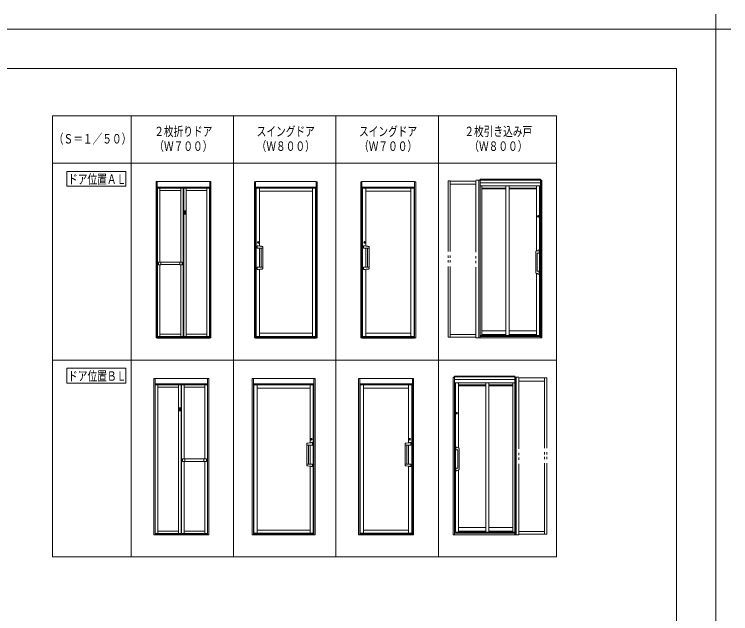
# Model space of a CAD drawing. Units: millimetres on the paper. Extents: x -305 to 305, y -152 to 152.
# Drawn here: x -59.2 to 122.7, y 0 to 152.3 of the extents above; entities that cross this region are included whole.
import ezdxf
from ezdxf.enums import TextEntityAlignment as Align

# ---------------------------------------------------------------- set-up
doc = ezdxf.new("R2010")
doc.units = ezdxf.units.MM
doc.linetypes.add('LONG_DOUBLE_CHAIN', pattern=[21.8, 18, -1, 0.6, -0.6, 0.6, -1])
for name, color, linetype, lineweight in [('0-2_VIEW0002', 5, 'Continuous', 9), ('0-3_1図面枠', 7, 'Continuous', 9), ('0-4_図面枠', 3, 'Continuous', 9), ('0-5_DEFPOINTS', 7, 'Continuous', 9)]:
    doc.layers.add(name, color=color, linetype=linetype, lineweight=lineweight)
doc.styles.add('ＭＳ ゴシック', font='')
doc.styles.get('ＭＳ ゴシック').set_extended_font_data('MS Gothic')

# ---------------------------------------------------------------- blocks, each defined once
blk = doc.blocks.new('グループ-6')
at = {"layer": '0-3_1図面枠'}
for p, q in [((4200, 2895), (4200, 3045)), ((4275, 2970), (4125, 2970))]:
    blk.add_line(p, q, dxfattribs=at)

msp = doc.modelspace()

# ---------------------------------------------------------------- linework, layer by layer
at = {"layer": '0-2_VIEW0002', "color": 7}
for p, q in [((-49.498, 14.428), (-49.498, 126.428)), ((-29.498, 126.428), (-29.498, 14.428)), ((-3.498, 126.428), (-3.498, 14.428)), ((22.502, 126.428), (22.502, 14.428)), ((48.502, 126.428), (48.502, 14.428)), ((-49.498, 114.428), (78.502, 114.428)), ((-45.873, 108.594), (-45.873, 112.344)), ((-45.873, 112.344), (-30.873, 112.344)), ((-30.873, 108.594), (-30.873, 112.344)), ((-45.873, 108.594), (-30.873, 108.594)), ((3.63, 87.55), (3.681, 87.55)), ((30.63, 87.55), (30.681, 87.55)), ((-49.498, 64.428), (78.502, 64.428)), ((-45.873, 58.594), (-45.873, 62.344)), ((-45.873, 62.344), (-30.873, 62.344)), ((-30.873, 58.594), (-30.873, 62.344)), ((-45.873, 58.594), (-30.873, 58.594)), ((15.373, 37.55), (15.322, 37.55)), ((40.373, 37.55), (40.322, 37.55)), ((-49.498, 14.428), (78.502, 14.428))]:
    msp.add_line(p, q, dxfattribs=at)
at = {"layer": '0-2_VIEW0002'}
for p, q in [((-23.198, 109.773), (-23.198, 70.053)), ((-9.258, 109.773), (-23.198, 109.773)), ((-22.898, 109.773), (-22.898, 70.023)), ((-9.558, 109.773), (-9.558, 70.023)), ((-9.258, 109.773), (-9.258, 70.053)), ((2.102, 109.733), (1.802, 109.733)), ((1.802, 70.053), (1.802, 109.733)), ((17.442, 109.773), (2.102, 109.773)), ((2.102, 70.023), (2.102, 109.773)), ((17.442, 70.023), (17.442, 109.773)), ((17.742, 109.733), (17.442, 109.733)), ((17.742, 70.053), (17.742, 109.733)), ((29.102, 109.733), (28.802, 109.733)), ((28.802, 70.053), (28.802, 109.733)), ((42.442, 109.773), (29.102, 109.773)), ((29.102, 70.023), (29.102, 109.773)), ((42.442, 70.023), (42.442, 109.773)), ((42.742, 109.733), (42.442, 109.733)), ((42.742, 70.053), (42.742, 109.733)), ((58.762, 70.053), (58.762, 110.113)), ((59.092, 110.113), (58.762, 110.113)), ((58.792, 70.053), (58.792, 110.113)), ((59.092, 70.053), (59.092, 110.353)), ((74.412, 110.353), (59.092, 110.353)), ((74.412, 110.153), (59.092, 110.153)), ((74.412, 109.483), (59.092, 109.483)), ((74.412, 70.053), (74.412, 110.353)), ((74.412, 110.113), (74.742, 110.113)), ((74.712, 70.053), (74.712, 110.113)), ((74.742, 70.053), (74.742, 110.113)), ((-22.898, 108.373), (-9.558, 108.373)), ((-22.838, 108.113), (-9.618, 108.113)), ((-22.838, 108.113), (-22.838, 70.393)), ((-22.198, 108.113), (-22.198, 89.328)), ((-22.198, 107.513), (-16.928, 107.513)), ((-16.928, 108.113), (-16.928, 89.328)), ((-16.288, 108.113), (-16.288, 70.393)), ((-16.168, 108.113), (-16.168, 70.393)), ((-15.528, 108.113), (-15.528, 70.393)), ((-15.528, 107.513), (-10.258, 107.513)), ((-10.258, 108.113), (-10.258, 70.393)), ((-9.618, 108.113), (-9.618, 70.393)), ((17.442, 108.373), (2.102, 108.373)), ((2.262, 108.113), (17.342, 108.113)), ((2.262, 108.113), (2.262, 70.433)), ((3.062, 93.383), (3.062, 108.113)), ((16.542, 108.113), (16.542, 70.433)), ((17.342, 108.113), (17.342, 70.433)), ((42.442, 108.373), (29.102, 108.373)), ((29.262, 108.113), (42.342, 108.113)), ((29.262, 108.113), (29.262, 70.433)), ((30.062, 93.383), (30.062, 108.113)), ((41.542, 108.113), (41.542, 70.433)), ((42.342, 108.113), (42.342, 70.433)), ((74.414, 108.683), (59.094, 108.683)), ((59.572, 70.687), (59.572, 108.683)), ((65.642, 108.113), (59.572, 108.113)), ((65.642, 107.917), (59.572, 107.917)), ((65.642, 70.687), (65.642, 108.683)), ((66.442, 70.687), (66.442, 108.683)), ((73.392, 108.113), (66.442, 108.113)), ((73.392, 107.917), (66.442, 107.917)), ((73.392, 92.115), (73.392, 108.689)), ((74.152, 70.687), (74.152, 108.683)), ((16.542, 107.313), (3.062, 107.313)), ((41.542, 107.313), (30.062, 107.313)), ((2.492, 92.854), (2.492, 93.41)), ((3.926, 92.848), (2.498, 92.848)), ((2.792, 93.448), (2.532, 93.448)), ((2.696, 94.483), (2.696, 94.142)), ((2.792, 93.448), (2.827, 93.426)), ((2.828, 94.482), (2.828, 94.142)), ((3.062, 88.018), (3.062, 92.848)), ((3.492, 92.848), (3.492, 88.018)), ((3.702, 93.315), (3.64, 93.315)), ((3.912, 92.848), (3.912, 88.018)), ((3.932, 93.26), (3.932, 92.854)), ((29.492, 92.854), (29.492, 93.41)), ((30.926, 92.848), (29.498, 92.848)), ((29.792, 93.448), (29.532, 93.448)), ((29.696, 94.483), (29.696, 94.142)), ((29.792, 93.448), (29.827, 93.426)), ((29.828, 94.482), (29.828, 94.142)), ((30.062, 88.018), (30.062, 92.848)), ((30.492, 92.848), (30.492, 88.018)), ((30.702, 93.315), (30.64, 93.315)), ((30.912, 92.848), (30.912, 88.018)), ((30.932, 93.26), (30.932, 92.854)), ((73.256, 91.855), (73.256, 86.73)), ((73.382, 92.113), (73.768, 92.183)), ((73.926, 91.593), (73.596, 91.593)), ((73.596, 91.593), (73.596, 86.993)), ((-22.598, 89.328), (-22.598, 88.658)), ((-22.598, 89.328), (-21.978, 89.328)), ((-21.978, 89.328), (-21.978, 88.658)), ((-21.978, 89.326), (-17.148, 89.326)), ((-17.148, 89.328), (-17.148, 88.658)), ((-16.528, 89.328), (-17.148, 89.328)), ((-16.528, 89.328), (-16.528, 88.658)), ((-22.598, 88.658), (-21.978, 88.658)), ((-22.198, 88.658), (-22.198, 70.393)), ((-21.978, 88.66), (-17.148, 88.66)), ((-16.528, 88.658), (-17.148, 88.658)), ((-16.928, 88.658), (-16.928, 70.393)), ((2.492, 88.012), (2.492, 87.458)), ((3.926, 88.018), (2.497, 88.018)), ((2.792, 87.418), (2.532, 87.418)), ((2.792, 87.418), (2.827, 87.439)), ((3.062, 70.433), (3.062, 87.482)), ((3.932, 87.603), (3.932, 88.012)), ((29.492, 88.012), (29.492, 87.458)), ((30.926, 88.018), (29.497, 88.018)), ((29.792, 87.418), (29.532, 87.418)), ((29.792, 87.418), (29.827, 87.439)), ((30.062, 70.433), (30.062, 87.482)), ((30.932, 87.603), (30.932, 88.012)), ((73.382, 86.472), (73.768, 86.402)), ((73.392, 70.687), (73.392, 86.47)), ((73.926, 86.993), (73.596, 86.993)), ((-16.928, 70.993), (-22.198, 70.993)), ((-10.258, 70.993), (-15.528, 70.993)), ((3.062, 71.233), (16.542, 71.233)), ((30.062, 71.233), (41.542, 71.233)), ((65.642, 71.887), (59.572, 71.887)), ((73.392, 71.887), (66.442, 71.887)), ((-23.198, 70.053), (-9.258, 70.053)), ((-22.898, 70.193), (-9.558, 70.193)), ((-22.898, 70.023), (-9.558, 70.023)), ((-22.838, 70.393), (-9.618, 70.393)), ((1.802, 70.053), (17.742, 70.053)), ((2.102, 70.195), (17.442, 70.195)), ((2.102, 70.023), (17.442, 70.023)), ((2.262, 70.433), (17.342, 70.433)), ((28.802, 70.053), (42.742, 70.053)), ((29.102, 70.195), (42.442, 70.195)), ((29.102, 70.023), (42.442, 70.023)), ((29.262, 70.433), (42.342, 70.433)), ((74.742, 70.053), (58.762, 70.053)), ((74.152, 70.687), (59.092, 70.687)), ((74.412, 70.453), (59.092, 70.453)), ((59.572, 70.927), (65.642, 70.927)), ((66.442, 70.927), (73.392, 70.927)), ((52.261, 20.053), (52.261, 60.113)), ((52.591, 60.113), (52.261, 60.113)), ((52.291, 20.053), (52.291, 60.113)), ((52.591, 20.053), (52.591, 60.353)), ((52.591, 60.353), (67.911, 60.353)), ((52.591, 60.153), (67.911, 60.153)), ((67.911, 20.053), (67.911, 60.353)), ((67.911, 60.113), (68.241, 60.113)), ((68.211, 20.053), (68.211, 60.113)), ((68.241, 20.053), (68.241, 60.113)), ((-23.739, 59.773), (-9.799, 59.773)), ((-23.739, 59.773), (-23.739, 20.053)), ((-23.439, 59.773), (-23.439, 20.023)), ((-10.099, 58.373), (-23.439, 58.373)), ((-10.099, 59.773), (-10.099, 20.023)), ((-9.799, 59.773), (-9.799, 20.053)), ((1.261, 59.733), (1.561, 59.733)), ((1.261, 20.053), (1.261, 59.733)), ((1.561, 59.773), (16.901, 59.773)), ((1.561, 20.023), (1.561, 59.773)), ((1.561, 58.373), (16.901, 58.373)), ((16.901, 20.023), (16.901, 59.773)), ((16.901, 59.733), (17.201, 59.733)), ((17.201, 20.053), (17.201, 59.733)), ((28.261, 59.733), (28.561, 59.733)), ((28.261, 20.053), (28.261, 59.733)), ((28.561, 59.773), (41.901, 59.773)), ((28.561, 20.023), (28.561, 59.773)), ((28.561, 58.373), (41.901, 58.373)), ((41.901, 20.023), (41.901, 59.773)), ((41.901, 59.733), (42.201, 59.733)), ((42.201, 20.053), (42.201, 59.733)), ((52.589, 58.683), (67.909, 58.683)), ((52.591, 59.483), (67.911, 59.483)), ((52.851, 20.687), (52.851, 58.683)), ((53.611, 42.115), (53.611, 58.689)), ((60.561, 20.687), (60.561, 58.683)), ((61.361, 20.687), (61.361, 58.683)), ((67.431, 20.687), (67.431, 58.683)), ((-10.159, 58.113), (-23.379, 58.113)), ((-23.379, 58.113), (-23.379, 20.393)), ((-22.739, 58.113), (-22.739, 20.393)), ((-17.469, 57.513), (-22.739, 57.513)), ((-17.469, 58.113), (-17.469, 20.393)), ((-16.829, 58.113), (-16.829, 20.393)), ((-16.709, 58.113), (-16.709, 20.393)), ((-16.069, 58.113), (-16.069, 39.328)), ((-10.799, 57.513), (-16.069, 57.513)), ((-10.799, 58.113), (-10.799, 39.328)), ((-10.159, 58.113), (-10.159, 20.393)), ((16.741, 58.113), (1.661, 58.113)), ((1.661, 58.113), (1.661, 20.433)), ((2.461, 58.113), (2.461, 20.433)), ((2.461, 57.313), (15.941, 57.313)), ((15.941, 43.383), (15.941, 58.113)), ((16.741, 58.113), (16.741, 20.433)), ((41.741, 58.113), (28.661, 58.113)), ((28.661, 58.113), (28.661, 20.433)), ((29.461, 58.113), (29.461, 20.433)), ((29.461, 57.313), (40.941, 57.313)), ((40.941, 43.383), (40.941, 58.113)), ((41.741, 58.113), (41.741, 20.433)), ((53.611, 58.113), (60.561, 58.113)), ((53.611, 57.917), (60.561, 57.917)), ((61.361, 58.113), (67.431, 58.113)), ((61.361, 57.917), (67.431, 57.917)), ((16.175, 44.482), (16.175, 44.142)), ((16.308, 44.483), (16.308, 44.142)), ((41.175, 44.482), (41.175, 44.142)), ((41.308, 44.483), (41.308, 44.142)), ((15.071, 43.26), (15.071, 42.854)), ((15.077, 42.848), (16.505, 42.848)), ((15.091, 42.848), (15.091, 38.018)), ((15.301, 43.315), (15.363, 43.315)), ((15.511, 42.848), (15.511, 38.018)), ((15.941, 38.018), (15.941, 42.848)), ((16.211, 43.448), (16.176, 43.426)), ((16.211, 43.448), (16.471, 43.448)), ((16.511, 42.854), (16.511, 43.41)), ((40.071, 43.26), (40.071, 42.854)), ((40.077, 42.848), (41.505, 42.848)), ((40.091, 42.848), (40.091, 38.018)), ((40.301, 43.315), (40.363, 43.315)), ((40.511, 42.848), (40.511, 38.018)), ((40.941, 38.018), (40.941, 42.848)), ((41.211, 43.448), (41.176, 43.426)), ((41.211, 43.448), (41.471, 43.448)), ((41.511, 42.854), (41.511, 43.41)), ((53.621, 42.113), (53.235, 42.183)), ((53.747, 41.855), (53.747, 36.73)), ((53.077, 41.593), (53.407, 41.593)), ((53.407, 41.593), (53.407, 36.993)), ((-16.469, 39.328), (-16.469, 38.658)), ((-16.469, 39.328), (-15.849, 39.328)), ((-16.469, 38.658), (-15.849, 38.658)), ((-16.069, 38.658), (-16.069, 20.393)), ((-15.849, 39.328), (-15.849, 38.658)), ((-11.019, 39.326), (-15.849, 39.326)), ((-11.019, 38.66), (-15.849, 38.66)), ((-11.019, 39.328), (-11.019, 38.658)), ((-10.399, 39.328), (-11.019, 39.328)), ((-10.399, 38.658), (-11.019, 38.658)), ((-10.799, 38.658), (-10.799, 20.393)), ((-10.399, 39.328), (-10.399, 38.658)), ((15.071, 37.603), (15.071, 38.012)), ((15.077, 38.018), (16.506, 38.018)), ((15.941, 20.433), (15.941, 37.482)), ((16.211, 37.418), (16.176, 37.439)), ((16.211, 37.418), (16.471, 37.418)), ((16.511, 38.012), (16.511, 37.458)), ((40.071, 37.603), (40.071, 38.012)), ((40.077, 38.018), (41.506, 38.018)), ((40.941, 20.433), (40.941, 37.482)), ((41.211, 37.418), (41.176, 37.439)), ((41.211, 37.418), (41.471, 37.418)), ((41.511, 38.012), (41.511, 37.458)), ((53.077, 36.993), (53.407, 36.993)), ((53.621, 36.472), (53.235, 36.402)), ((53.611, 20.687), (53.611, 36.47)), ((53.611, 21.887), (60.561, 21.887)), ((61.361, 21.887), (67.431, 21.887)), ((-9.799, 20.053), (-23.739, 20.053)), ((-10.099, 20.193), (-23.439, 20.193)), ((-10.099, 20.023), (-23.439, 20.023)), ((-10.159, 20.393), (-23.379, 20.393)), ((-22.739, 20.993), (-17.469, 20.993)), ((-16.069, 20.993), (-10.799, 20.993)), ((17.201, 20.053), (1.261, 20.053)), ((16.901, 20.195), (1.561, 20.195)), ((16.901, 20.023), (1.561, 20.023)), ((16.741, 20.433), (1.661, 20.433)), ((15.941, 21.233), (2.461, 21.233)), ((42.201, 20.053), (28.261, 20.053)), ((41.901, 20.195), (28.561, 20.195)), ((41.901, 20.023), (28.561, 20.023)), ((41.741, 20.433), (28.661, 20.433)), ((40.941, 21.233), (29.461, 21.233)), ((52.261, 20.053), (68.241, 20.053)), ((52.591, 20.453), (67.911, 20.453)), ((52.851, 20.687), (67.911, 20.687)), ((60.561, 20.927), (53.611, 20.927)), ((67.431, 20.927), (61.361, 20.927))]:
    msp.add_line(p, q, dxfattribs=at)
at = {"layer": '0-2_VIEW0002', "linetype": 'LONG_DOUBLE_CHAIN'}
for p, q in [((50.952, 70.213), (50.952, 109.913)), ((51.512, 109.913), (50.952, 109.913)), ((51.512, 70.213), (51.512, 109.913)), ((51.512, 109.873), (58.052, 109.873)), ((58.052, 70.053), (58.052, 110.113)), ((58.762, 110.113), (58.052, 110.113)), ((51.512, 109.093), (58.052, 109.093)), ((58.052, 70.213), (50.952, 70.213)), ((58.052, 70.913), (51.512, 70.913)), ((58.762, 70.053), (58.052, 70.053)), ((68.241, 60.113), (68.951, 60.113)), ((68.951, 20.053), (68.951, 60.113)), ((75.491, 59.873), (68.951, 59.873)), ((75.491, 59.093), (68.951, 59.093)), ((75.491, 20.213), (75.491, 59.913)), ((75.491, 59.913), (76.051, 59.913)), ((76.051, 20.213), (76.051, 59.913)), ((68.241, 20.053), (68.951, 20.053)), ((68.951, 20.913), (75.491, 20.913)), ((68.951, 20.213), (76.051, 20.213))]:
    msp.add_line(p, q, dxfattribs=at)
at = {"layer": '0-2_VIEW0002', "color": 7}
msp.add_lwpolyline([(-49.498, 126.428), (78.502, 126.428), (78.502, 14.428)], dxfattribs=at)
at = {"layer": '0-2_VIEW0002'}
for points in [[(73.814, 100.756), (73.815, 100.836), (73.815, 100.869), (73.815, 100.901), (73.815, 100.934), (73.815, 100.956), (73.815, 100.977), (73.815, 101.021), (73.814, 101.065), (73.814, 101.109)], [(73.889, 101.109), (73.889, 101.029), (73.888, 100.996), (73.888, 100.964), (73.888, 100.931), (73.888, 100.909), (73.888, 100.888), (73.888, 100.844), (73.889, 100.8), (73.889, 100.756)], [(2.492, 93.407), (2.503, 93.436), (2.532, 93.448)], [(29.492, 93.407), (29.503, 93.436), (29.532, 93.448)], [(2.492, 87.458), (2.503, 87.429), (2.532, 87.418)], [(29.492, 87.458), (29.503, 87.429), (29.532, 87.418)], [(53.114, 51.109), (53.115, 51.029), (53.115, 50.996), (53.115, 50.964), (53.115, 50.931), (53.115, 50.909), (53.115, 50.888), (53.115, 50.844), (53.114, 50.8), (53.114, 50.756)], [(53.189, 50.756), (53.188, 50.836), (53.188, 50.869), (53.188, 50.901), (53.188, 50.934), (53.188, 50.956), (53.188, 50.977), (53.188, 51.021), (53.189, 51.065), (53.189, 51.109)], [(16.511, 43.407), (16.5, 43.436), (16.471, 43.448)], [(41.511, 43.407), (41.5, 43.436), (41.471, 43.448)], [(16.511, 37.458), (16.5, 37.429), (16.471, 37.418)], [(41.511, 37.458), (41.5, 37.429), (41.471, 37.418)]]:
    msp.add_lwpolyline(points, dxfattribs=at)
for centre in [(73.852, 100.933), (2.762, 94.313), (29.762, 94.313), (53.151, 50.933), (16.241, 44.313), (41.241, 44.313)]:
    msp.add_circle(centre, 0.2, dxfattribs=at)
at = {"layer": '0-2_VIEW0002', "color": 7}
for centre, radius, start, end in [((-8.763, 101.913), 7.225, 177.27485, 182.72515), ((-15.93, 102.254), 0.05, 102.35831, 177.27485), ((-15.849, 102.107), 0.165, 218.97384, 321.42065), ((-15.848, 101.718), 0.165, 38.81728, 141.24414), ((-15.848, 101.881), 0.433, 77.64169, 102.35831), ((-15.767, 102.254), 0.05, 2.72515, 77.64169), ((-22.933, 101.913), 7.225, 357.27485, 2.72515), ((-15.93, 101.572), 0.05, 182.72515, 257.64169), ((-15.848, 101.946), 0.433, 257.64169, 282.35831), ((-15.767, 101.572), 0.05, 282.35831, 357.27485), ((-10.064, 51.913), 7.225, 177.27485, 182.72515), ((-17.23, 52.254), 0.05, 102.35831, 177.27485), ((-17.23, 51.572), 0.05, 182.72515, 257.64169), ((-17.149, 51.718), 0.165, 38.75586, 141.18272), ((-17.148, 52.107), 0.165, 218.57935, 321.02616), ((-17.149, 51.881), 0.433, 77.64169, 102.35831), ((-17.149, 51.946), 0.433, 257.64169, 282.35831), ((-17.067, 52.254), 0.05, 2.72515, 77.64169), ((-17.067, 51.572), 0.05, 282.35831, 357.27485), ((-24.234, 51.913), 7.225, 357.27485, 2.72515)]:
    msp.add_arc(centre, radius, start, end, dxfattribs=at)
at = {"layer": '0-2_VIEW0002'}
for centre, radius, start, end in [((73.823, 101.065), 0.0642, 82.24377, 104.66629), ((73.824, 100.807), 0.0719, 256.55354, 276.5364), ((73.834, 101.109), 0.02, 95.81823, 179.83744), ((73.834, 100.756), 0.02, 180.16256, 264.18177), ((73.879, 101.058), 0.0719, 76.55354, 96.53641), ((73.869, 101.109), 0.02, 0.16256, 84.18177), ((73.869, 100.756), 0.02, 275.81823, 359.83744), ((73.88, 100.8), 0.0642, 262.24377, 284.66629), ((2.498, 92.854), 0.006, 180, 270), ((2.724, 94.377), 0.125, 96.09293, 131.88276), ((2.727, 94.255), 0.133, 229.18887, 262.83544), ((2.716, 94.482), 0.02, 105.31237, 179.86718), ((2.716, 94.143), 0.02, 180.13282, 254.68763), ((2.796, 94.37), 0.133, 49.18887, 82.83544), ((2.808, 94.482), 0.02, 0.13282, 74.68763), ((2.8, 94.248), 0.125, 276.09293, 311.88276), ((2.808, 94.143), 0.02, 285.31237, 359.86718), ((4.219, 100.657), 7.366, 259.07478, 264.87008), ((3.634, 93.766), 0.452, 260.67355, 270.7798), ((3.707, 91.593), 1.721, 84.36866, 90.15844), ((3.88, 93.255), 0.0516, 6.0119, 95.16925), ((3.926, 92.854), 0.006, 270, 0), ((29.498, 92.854), 0.006, 180, 270), ((29.724, 94.377), 0.125, 96.09293, 131.88276), ((29.727, 94.255), 0.133, 229.18887, 262.83544), ((29.716, 94.482), 0.02, 105.31237, 179.86718), ((29.716, 94.143), 0.02, 180.13282, 254.68763), ((29.796, 94.37), 0.133, 49.18887, 82.83544), ((29.808, 94.482), 0.02, 0.13282, 74.68763), ((29.8, 94.248), 0.125, 276.09293, 311.88276), ((29.808, 94.143), 0.02, 285.31237, 359.86718), ((31.219, 100.657), 7.366, 259.07478, 264.87008), ((30.634, 93.766), 0.452, 260.67355, 270.7798), ((30.707, 91.593), 1.721, 84.36866, 90.15844), ((30.88, 93.255), 0.0516, 6.0119, 95.16925), ((30.926, 92.854), 0.006, 270, 0), ((74.111, 91.855), 0.855, 166.34724, 180), ((73.319, 92.047), 0.04, 121.01643, 166.34723), ((73.427, 91.867), 0.25, 100.34664, 121.01643), ((75.756, 91.963), 2, 171.77083, 173.65671), ((73.856, 92.237), 0.08, 114.4011, 171.77083), ((73.926, 92.083), 0.25, 65.5989, 114.4011), ((73.926, 91.843), 0.25, 270, 294.4011), ((73.996, 92.237), 0.08, 8.22917, 65.5989), ((73.996, 91.688), 0.08, 294.4011, 351.77083), ((72.096, 91.963), 2, 351.77083, 8.22917), ((2.498, 88.012), 0.006, 90, 180), ((4.219, 80.208), 7.366, 95.12992, 100.92522), ((3.634, 87.099), 0.452, 90.48742, 99.32645), ((3.707, 89.272), 1.721, 269.14106, 275.63134), ((3.88, 87.61), 0.0516, 264.83075, 353.9881), ((3.926, 88.012), 0.006, 0, 90), ((29.498, 88.012), 0.006, 90, 180), ((31.219, 80.208), 7.366, 95.12992, 100.92522), ((30.634, 87.099), 0.452, 90.48742, 99.32645), ((30.707, 89.272), 1.721, 269.14106, 275.63134), ((30.88, 87.61), 0.0516, 264.83075, 353.9881), ((30.926, 88.012), 0.006, 0, 90), ((74.111, 86.73), 0.855, 180, 193.65276), ((73.319, 86.538), 0.04, 193.65277, 238.98357), ((73.427, 86.718), 0.25, 238.98357, 259.65336), ((75.756, 86.623), 2, 186.34329, 188.22917), ((73.856, 86.348), 0.08, 188.22917, 245.5989), ((73.926, 86.503), 0.25, 245.5989, 294.4011), ((73.926, 86.743), 0.25, 65.5989, 90), ((73.996, 86.897), 0.08, 8.22917, 65.5989), ((73.996, 86.348), 0.08, 294.4011, 351.77083), ((72.096, 86.623), 2, 351.77083, 8.22917), ((53.124, 51.058), 0.0719, 83.46359, 103.44646), ((53.134, 51.109), 0.02, 95.81823, 179.83744), ((53.18, 51.065), 0.0642, 75.33371, 97.75623), ((53.169, 51.109), 0.02, 0.16256, 84.18177), ((53.123, 50.8), 0.0642, 255.33371, 277.75623), ((53.134, 50.756), 0.02, 180.16256, 264.18177), ((53.169, 50.756), 0.02, 275.81823, 359.83744), ((53.179, 50.807), 0.0719, 263.4636, 283.44646), ((16.203, 44.248), 0.125, 228.11724, 263.90707), ((16.207, 44.37), 0.133, 97.16456, 130.81113), ((16.195, 44.482), 0.02, 105.31237, 179.86718), ((16.195, 44.143), 0.02, 180.13282, 254.68763), ((16.279, 44.377), 0.125, 48.11724, 83.90707), ((16.287, 44.482), 0.02, 0.13282, 74.68763), ((16.287, 44.143), 0.02, 285.31237, 359.86718), ((16.276, 44.255), 0.133, 277.16456, 310.81113), ((41.203, 44.248), 0.125, 228.11724, 263.90707), ((41.207, 44.37), 0.133, 97.16456, 130.81113), ((41.195, 44.482), 0.02, 105.31237, 179.86718), ((41.195, 44.143), 0.02, 180.13282, 254.68763), ((41.279, 44.377), 0.125, 48.11724, 83.90707), ((41.287, 44.482), 0.02, 0.13282, 74.68763), ((41.287, 44.143), 0.02, 285.31237, 359.86718), ((41.276, 44.255), 0.133, 277.16456, 310.81113), ((15.077, 42.854), 0.006, 180, 270), ((15.123, 43.255), 0.0516, 84.83075, 173.9881), ((15.296, 41.593), 1.721, 89.84156, 95.63134), ((15.369, 43.766), 0.452, 269.2202, 279.32645), ((14.784, 50.657), 7.366, 275.12992, 280.92522), ((16.505, 42.854), 0.006, 270, 0), ((40.077, 42.854), 0.006, 180, 270), ((40.123, 43.255), 0.0516, 84.83075, 173.9881), ((40.296, 41.593), 1.721, 89.84156, 95.63134), ((40.369, 43.766), 0.452, 269.2202, 279.32645), ((39.784, 50.657), 7.366, 275.12992, 280.92522), ((41.505, 42.854), 0.006, 270, 0), ((54.907, 41.963), 2, 171.77083, 188.22917), ((53.007, 42.237), 0.08, 114.4011, 171.77083), ((53.077, 42.083), 0.25, 65.5989, 114.4011), ((53.147, 42.237), 0.08, 8.22917, 65.5989), ((51.247, 41.963), 2, 6.34329, 8.22917), ((53.576, 41.867), 0.25, 58.98357, 79.65336), ((53.684, 42.047), 0.04, 13.65277, 58.98357), ((52.892, 41.855), 0.855, 0, 13.65276), ((53.007, 41.688), 0.08, 188.22917, 245.5989), ((53.077, 41.843), 0.25, 245.5989, 270), ((15.077, 38.012), 0.006, 90, 180), ((15.123, 37.61), 0.0516, 186.0119, 275.16925), ((15.296, 39.272), 1.721, 264.36866, 270.85894), ((15.369, 37.099), 0.452, 80.67355, 89.51258), ((14.784, 30.208), 7.366, 79.07478, 84.87008), ((16.505, 38.012), 0.006, 0, 90), ((40.077, 38.012), 0.006, 90, 180), ((40.123, 37.61), 0.0516, 186.0119, 275.16925), ((40.296, 39.272), 1.721, 264.36866, 270.85894), ((40.369, 37.099), 0.452, 80.67355, 89.51258), ((39.784, 30.208), 7.366, 79.07478, 84.87008), ((41.505, 38.012), 0.006, 0, 90), ((54.907, 36.623), 2, 171.77083, 188.22917), ((53.007, 36.897), 0.08, 114.4011, 171.77083), ((53.077, 36.743), 0.25, 90, 114.4011), ((51.247, 36.623), 2, 351.77083, 353.65671), ((53.576, 36.718), 0.25, 280.34664, 301.01643), ((53.684, 36.538), 0.04, 301.01643, 346.34723), ((52.892, 36.73), 0.855, 346.34724, 0), ((53.007, 36.348), 0.08, 188.22917, 245.5989), ((53.077, 36.503), 0.25, 245.5989, 294.4011), ((53.147, 36.348), 0.08, 294.4011, 351.77083)]:
    msp.add_arc(centre, radius, start, end, dxfattribs=at)
at = {"layer": '0-4_図面枠'}
msp.add_lwpolyline([(-291.017, -138.498), (108.983, -138.498), (108.983, 138.502), (-291.017, 138.502)], close=True, dxfattribs=at)
at = {"layer": '0-5_DEFPOINTS'}
for p, q in [((118.983, 148.502), (-301.017, 148.502)), ((118.983, -148.498), (118.983, 148.502))]:
    msp.add_line(p, q, dxfattribs=at)

# ---------------------------------------------------------------- block references
at = {"layer": '0-3_1図面枠', "xscale": 0.05, "yscale": 0.05}
msp.add_blockref('グループ-6', (-91.017, 0.002), dxfattribs=at)

# ---------------------------------------------------------------- texts
at = {"layer": '0-2_VIEW0002', "color": 7, "style": 'ＭＳ ゴシック', "width": 0.75}
for s, p in [('２枚折りドア', (-23.642, 120.588)), ('スイングドア', (2.358, 120.588)), ('スイングドア', (28.358, 120.588)), ('２枚引き込み戸', (55.108, 120.588)), ('（Ｓ＝１／５０）', (-49.142, 118.715)), ('（Ｗ７００）', (-23.642, 116.842)), ('（Ｗ８００）', (2.358, 116.842)), ('（Ｗ７００）', (28.358, 116.842)), ('（Ｗ８００）', (56.358, 116.842)), ('ドア位置ＡＬ', (-45.516, 108.445)), ('ドア位置ＢＬ', (-45.516, 58.445))]:
    msp.add_text(s, height=2.405, dxfattribs=at).set_placement(p, align=Align.BOTTOM_LEFT)

doc.saveas('drawing.dxf')
